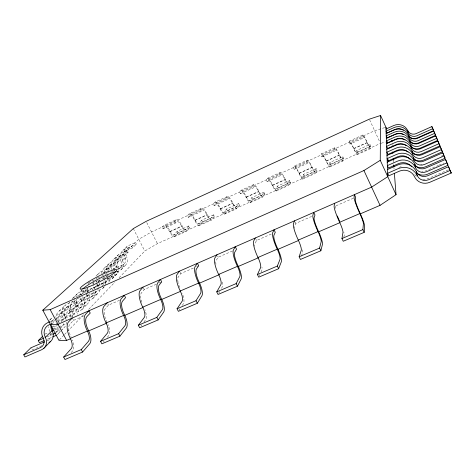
<?xml version="1.0" encoding="UTF-8"?>
<svg xmlns="http://www.w3.org/2000/svg" width="475" height="475" viewBox="0 0 475 475"><rect width="100%" height="100%" fill="white"/><g stroke="black" fill="none" stroke-linecap="round" stroke-linejoin="round"><path stroke-width="0.36" stroke-dasharray="2.38 1.78" d="M369.93 144.459L369.734 146.846A5.878 0.445 65.9 0 1 367.211 142.441A9.963 0.766 65.9 0 0 362.924 134.953L349.386 141.105A9.922 0.926 65.9 0 1 353.822 148.485A5.854 0.54 65.9 0 0 356.434 152.825L356.85 150.343L369.93 144.459L370.726 146.187L370.542 148.61A7.832 0.594 65.9 0 1 367.181 142.738A7.968 0.612 65.9 0 0 363.749 136.752L350.212 142.892L349.938 144.103L363.595 137.916L363.749 136.752M362.924 134.953L362.763 136.099L363.595 137.916M356.85 150.343L357.645 152.065L357.242 154.577A7.802 0.718 65.9 0 1 353.762 148.794A7.938 0.742 65.9 0 0 350.212 142.892M343.906 237.126L344.238 235.06A12.023 1.698 66.4 0 0 343.811 232.144M335.392 208.394L335.973 205.817L335.362 204.529M349.386 141.105L349.101 142.298L349.938 144.103M342.825 156.661L343.621 158.377L342.986 160.977A7.772 0.849 65.8 0 1 339.376 155.283A7.903 0.879 65.9 0 0 335.7 149.471L322.383 155.509L321.872 156.821L321.035 155.034L321.551 153.74L334.869 147.689A9.88 1.098 65.9 0 1 339.465 154.963A5.831 0.635 65.8 0 0 342.172 159.238L342.825 156.661L329.959 162.456L329.086 165.122A5.807 0.724 65.8 0 1 326.295 160.906A9.844 1.253 65.8 0 0 321.551 153.74M321.872 156.821L335.303 150.735L335.7 149.471M301.488 256.15L302.539 252.848A11.875 2.268 66.6 0 0 302.373 249.868M329.959 162.456L330.754 164.16L329.899 166.856A7.742 0.968 65.8 0 1 326.177 161.239A7.873 1.003 65.8 0 0 322.383 155.509M334.869 147.689L334.465 148.942L335.303 150.735M316.956 170.365L315.869 173.155A7.707 1.098 65.8 0 1 312.027 167.622A7.837 1.134 65.8 0 0 308.109 161.981L295.017 167.918L294.268 169.326L293.431 167.556L294.179 166.167L307.277 160.217A9.797 1.419 65.8 0 1 312.176 167.277A5.783 0.819 65.8 0 0 315.056 171.428L316.154 168.667L316.956 170.365L304.291 176.059L302.997 178.933A7.677 1.211 65.8 0 1 299.042 173.482A7.808 1.253 65.8 0 0 295.017 167.918M311.665 216.428L295.783 223.363L294.696 226.13A11.572 2.155 66.5 0 0 294.696 228.291M259.297 275.904L259.867 274.639M261.007 272.11L261.862 270.21A11.727 2.814 66.7 0 0 261.951 267.152M316.154 168.667L303.489 174.373L302.183 177.217A5.759 0.908 65.8 0 1 299.22 173.126A9.761 1.568 65.8 0 0 294.179 166.167M294.268 169.326L307.473 163.341L308.109 161.981M307.277 160.217L306.636 161.565L307.473 163.341M290.706 182.168L289.192 185.131A7.648 1.336 65.8 0 1 285.119 179.758A7.778 1.377 65.8 0 0 280.974 174.283L268.09 180.126L267.122 181.628L266.279 179.877L267.253 178.392L280.137 172.544A9.72 1.728 65.8 0 1 285.327 179.39A5.736 1.003 65.8 0 0 288.378 183.421L289.904 180.488L290.706 182.168L278.237 187.773L276.521 190.819A7.618 1.449 65.8 0 1 272.347 185.523A7.742 1.496 65.8 0 0 268.09 180.126M271.267 234.062L256.542 240.487L254.98 243.438A11.43 2.678 66.6 0 0 254.849 246.305M218.732 293.241L219.765 291.413M221.487 288.361L222.175 287.143A11.584 3.337 66.9 0 0 222.116 281.699M289.904 180.488L277.436 186.105L275.708 189.121A5.712 1.087 65.8 0 1 272.573 185.143A9.684 1.87 65.8 0 0 267.253 178.392M267.122 181.628L280.108 175.738L280.974 174.283M280.137 172.544L279.27 173.981L280.108 175.738M264.866 193.788L262.936 196.917A7.582 1.568 65.7 0 1 258.649 191.704A7.713 1.621 65.8 0 0 254.273 186.39L241.597 192.138L240.415 193.723L239.566 191.995L240.76 190.422L253.436 184.662A9.642 2.025 65.8 0 1 258.905 191.312A5.688 1.176 65.7 0 0 262.123 195.231L264.064 192.126L264.866 193.788L252.593 199.304L250.467 202.516A7.558 1.674 65.7 0 1 246.08 197.374A7.683 1.734 65.7 0 0 241.597 192.138M232.459 251.002L218.227 257.212L216.208 260.336A11.293 3.171 66.8 0 0 216.214 265.531M179.146 310.145L179.93 308.97M182.263 305.437L183.433 303.673A11.448 3.83 67 0 0 182.347 293.479M264.064 192.126L251.792 197.648L249.654 200.836A5.664 1.253 65.7 0 1 246.359 196.977A9.601 2.161 65.7 0 0 240.76 190.422M240.415 193.723L253.193 187.934L254.273 186.39M239.43 205.224L237.096 208.519A7.523 1.787 65.7 0 1 232.596 203.454A7.653 1.853 65.7 0 0 228.006 198.301L215.531 203.953L214.136 205.627L213.293 203.917L214.694 202.255L227.169 196.591A9.565 2.31 65.7 0 1 232.904 203.045A5.641 1.342 65.7 0 0 236.277 206.845L238.628 203.579L239.43 205.224L227.347 210.657L224.823 214.029A7.499 1.894 65.7 0 1 220.222 209.036A7.624 1.959 65.7 0 0 215.531 203.953M253.436 184.662L252.35 186.194L253.193 187.934M193.378 268.06L180.797 273.553L178.345 276.836A11.162 3.646 66.9 0 0 178.042 282.103M140.933 326.07L141.782 324.93M143.913 322.086L145.617 319.812A11.311 4.299 67.2 0 0 144.928 309.569M238.628 203.579L226.545 209.018L224.004 212.367A5.623 1.419 65.7 0 1 220.554 208.62A9.524 2.446 65.7 0 0 214.694 202.255M214.385 216.487L211.666 219.937A7.463 2.007 65.7 0 1 206.958 215.027A7.588 2.072 65.7 0 0 202.16 210.015L189.881 215.585L188.284 217.342L187.435 215.644L189.044 213.898L201.317 208.329A9.488 2.589 65.7 0 1 207.314 214.593A5.599 1.502 65.7 0 0 210.841 218.28L213.584 214.854L214.385 216.487L202.493 221.837L199.583 225.364A7.44 2.108 65.6 0 1 194.78 220.519A7.558 2.179 65.7 0 0 189.881 215.585M214.136 205.627L226.712 199.933L228.006 198.301M227.169 196.591L225.862 198.212L226.712 199.933M103.229 342.184L104.138 341.08M107.32 337.226L108.68 335.57A11.174 4.744 67.4 0 0 108.128 324.615M156.317 284.234L144.228 289.512L141.36 292.956A11.032 4.091 67.1 0 0 142.262 303.596M213.584 214.854L201.685 220.21L198.764 223.713A5.575 1.579 65.7 0 1 195.16 220.079A9.453 2.725 65.7 0 0 189.044 213.898M189.727 227.572L186.622 231.177A7.41 2.215 65.6 0 1 181.717 226.409A7.529 2.292 65.7 0 0 176.718 221.552L164.635 227.026L162.842 228.867L161.993 227.192L163.798 225.364L175.881 219.877A9.411 2.862 65.7 0 1 182.127 225.958A5.557 1.662 65.6 0 0 185.802 229.538L188.919 225.958L189.727 227.572L178.012 232.845L174.729 236.52A7.38 2.316 65.6 0 1 169.729 231.818A7.499 2.393 65.6 0 0 164.635 227.026M188.284 217.342L200.658 211.737L202.16 210.015M201.317 208.329L199.809 210.033L200.658 211.737M71.173 352.569L72.604 350.966A11.05 5.166 67.6 0 0 72.42 339.981M188.919 225.958L177.205 231.236L173.909 234.888A5.534 1.734 65.6 0 1 170.163 231.355A9.375 2.987 65.6 0 0 163.798 225.364M119.647 300.242L108.484 305.116L105.224 308.702A10.907 4.518 67.2 0 0 106.934 321.997M162.842 228.867L175.014 223.351L176.718 221.552M175.881 219.877L174.171 221.665L175.014 223.351M59.446 339.803L64.072 334.994M64.588 334.459L84.123 314.135M88.748 309.32L114.962 282.049M119.077 277.768L144.78 251.032L157.433 243.622L380.451 143.45M83.558 316L73.542 320.37L69.908 324.093A10.783 4.928 67.4 0 0 71.238 337.392M60.539 331.33L57.428 334.501A9.714 8.675 41.6 0 0 59.897 330.737M61.055 330.802L63.65 328.166M81.86 309.641L87.186 304.214M92.744 298.567L97.696 293.526M102.861 288.266L104.399 286.704M112.296 278.671L116.607 274.283M121.113 269.699L125.151 265.59M47.72 340.848L48.765 339.791M62.071 326.39L55.812 332.696A7.285 6.508 41.6 0 0 57.327 325.179M70.983 317.419L74.355 314.022M80.37 307.966L85.732 302.569M91.313 296.952L96.294 291.935M102 286.188L106.127 282.037M110.972 277.157L113.377 274.734M119.831 268.238L123.886 264.153M61.162 321.676L65.307 317.573A9.571 8.627 41.3 0 1 68.893 305.71L76.956 302.147L75.846 300.052L67.788 303.62A11.964 10.788 41.3 0 0 63.306 318.452L59.137 322.561M72.657 317.413A9.328 8.39 41.8 0 0 71.761 311.19L77.502 305.508A9.197 8.342 41.4 0 1 76.623 299.375M65.033 317.348L80.043 310.763A8.977 8.123 41.9 0 0 83.475 299.6L88.795 294.34A8.817 7.998 42 0 1 85.405 305.324L70.632 311.82L65.033 317.348L64 315.406L69.617 309.908L84.39 303.4A6.614 5.997 42 0 0 86.931 295.165A11.073 10.094 41.6 0 1 86.117 293.2M106.471 276.848L108.009 275.328M121.309 255.253A7.968 7.368 42.1 0 0 118.138 265.311L113.84 269.562A8.063 7.404 42.4 0 1 114.552 271.504M116.874 271.878L119.516 270.697A7.796 7.19 42.6 0 0 122.627 260.864L126.653 256.886A7.707 7.155 42.2 0 1 129.746 247.125L136.367 244.138L135.494 242.428L128.873 245.427A9.637 8.942 42.2 0 0 125.008 257.622A5.759 5.32 42.6 0 1 122.704 264.896L113.578 268.975A8.099 7.469 42 0 1 117.046 259.356L123.969 256.239L128.125 252.183L127.223 250.42L120.401 253.496A9.957 9.209 42.1 0 0 116.44 266.065L112.599 269.853M43.225 338.247L44.27 337.22M70.365 317.122A7 6.294 41.8 0 0 69.801 312.051L75.573 306.357A11.501 10.432 41.4 0 1 74.474 298.692M64 315.406L79.01 308.809A6.733 6.092 41.9 0 0 81.581 300.438L86.931 295.165M96.692 282.874A10.676 9.779 41.7 0 0 97.47 284.768L92.5 289.673A10.86 9.927 41.7 0 1 91.527 287.078M103.687 278.647L105.741 276.616M117.307 269.58L118.631 268.987A5.848 5.391 42.6 0 0 120.965 261.612L125.008 257.622M52.707 329.525L56.733 325.547M98.206 287.886A6.377 5.813 42.1 0 1 94.994 292.743L80.702 299.072L75.478 304.178L76.469 306.054L81.67 300.913L95.968 294.601A8.502 7.748 42.1 0 0 100.255 288.123M86.468 294.34L87.103 295.551L89.532 293.152M96.413 284.584L97.025 285.754L99.542 283.266M51.627 327.512L53.651 325.535M86.64 293.259L91.022 288.972L104.868 282.821A6.157 5.641 42.3 0 0 107.95 278.617M98.634 281.527L100.653 279.543L105.355 277.453M105.408 274.894L107.302 273.042M57.582 321.064L64.131 314.67L62.973 312.485L54.607 316.172M58.811 323.166A9.761 8.77 41.2 0 1 62.724 311.653L70.923 308.037L76.956 302.147M87.263 292.083L88.778 290.605L87.721 288.58L79.942 292.042A11.501 10.432 41.4 0 0 74.652 298.027M98.177 281.432L99.72 279.918L95.338 281.871M103.805 272.751A8.384 7.701 41.8 0 1 107.718 268.339L114.861 265.133L119.314 260.781L118.376 258.964L111.34 262.129A10.302 9.488 41.9 0 0 106.157 271.344M122.627 260.864A7.832 7.256 42.2 0 1 125.762 250.966L132.472 247.938L136.367 244.138M50.481 324.556L54.732 320.447M55.266 319.93L78.138 297.837M81.326 294.755L87.721 288.58M92.5 283.967L94.092 282.423M104.09 272.763L138.771 239.263L151.507 231.948L374.627 130.72L385.92 127.247M50.659 322.578L53.77 319.592A9.975 8.936 41.1 0 0 51.241 323.475M60.758 312.877L66.969 306.915M78.096 296.222L79.141 295.218M95.932 279.086L97.411 277.667M106.002 269.414L110.592 265.008M115.383 260.401L119.67 256.286M124.153 251.982L128.161 248.134M49.501 320.209L52.113 317.728M59.137 311.054L65.378 305.128M77.615 293.497L71.856 298.971A11.721 10.598 41.4 0 1 74.219 297.493L82.133 293.978M87.875 283.753L88.938 282.738M95.98 276.046L99.447 272.751M104.619 267.841L109.232 263.459M114.048 258.881L118.358 254.79M122.859 250.509L126.89 246.679M170.163 231.355L182.127 225.958M195.16 220.079L207.314 214.593M220.554 208.62L232.904 203.045M246.359 196.977L258.905 191.312M272.573 185.143L285.327 179.39M299.22 173.126L312.176 167.277M326.295 160.906L339.465 154.963M353.822 148.485L367.211 142.441M169.729 231.818L181.717 226.409M194.78 220.519L206.958 215.027M220.222 209.036L232.596 203.454M246.08 197.374L258.649 191.704M272.347 185.523L285.119 179.758M299.042 173.482L312.027 167.622M326.177 161.239L339.376 155.283M353.762 148.794L367.181 142.738M128.125 252.183L116.126 257.569A10.117 9.34 42 0 0 111.839 269.747M330.754 164.16L343.621 158.377M357.645 152.065L370.726 146.187M173.5 235.083L185.41 229.728M198.39 223.891L210.49 218.453M223.672 212.521L235.962 206.999M249.357 200.978L261.844 195.362M275.452 189.246L288.141 183.54M301.969 177.323L314.866 171.523M328.92 165.205L342.024 159.315M356.309 152.891L369.633 146.906M119.314 260.781L112.278 263.946A8.241 7.588 41.9 0 0 108.3 272.341M174.183 236.782L186.105 231.432M199.084 225.601L211.191 220.168M224.384 214.243L236.681 208.727M250.076 202.706L262.568 197.101M276.183 190.986L288.877 185.286M302.717 179.075L315.614 173.286M329.674 166.974L342.79 161.084M357.081 154.672L370.405 148.687M102.606 273.262L105.907 271.783M106.566 271.486L109.873 270.008L108.894 268.126L101.626 271.379A10.676 9.779 41.7 0 0 97.132 275.785M97.702 277.976L105.088 274.681M110.538 272.401L114.451 270.655M117.711 269.2L123.571 266.582A7.677 7.095 42.6 0 0 126.653 256.886M113.341 271.35L114.665 270.756M94.317 279.929L91.188 281.325A11.073 10.094 41.6 0 0 87.994 283.664M106.293 276.592L108.276 275.708M106.928 278.884L114.986 275.298A7.932 7.297 42.5 0 0 118.138 265.311M107.136 279.086L109.731 277.928A6.044 5.552 42.4 0 0 111.934 276.076M97.025 285.754L110.651 279.698A8.063 7.404 42.4 0 0 114.754 273.517M88.778 290.605L80.999 294.055A9.197 8.342 41.4 0 0 78.126 296.263M77.942 298.371L82.555 296.329M87.103 295.551L101.163 289.328A8.348 7.63 42.2 0 0 104.191 286.781M75.478 304.178L89.995 297.772A6.49 5.902 42.1 0 0 93.189 291.757M76.469 306.054L90.986 299.654A8.651 7.867 42.1 0 0 95.113 290.932M55.771 318.345L64.131 314.67M50.498 321.433L53.77 319.996M51.686 323.653L55.617 321.931M57.695 321.581L72.972 314.883A6.87 6.193 41.8 0 0 75.573 306.357M441.144 156.233L443.122 155.367M52.98 326.919L56.359 325.446M54.061 328.932L58.11 327.162M58.787 326.871L66.221 323.629M159.006 283.064L161.696 281.889M196.686 266.618L198.675 265.751M335.973 205.817L353.602 198.123M44.816 334.18L48.112 332.743M54.708 329.864L58.663 328.142M49.875 334.507L52.511 333.361M55.807 331.924L59.767 330.202M438.585 165.318L426.568 170.549A10.883 10.468 -16.1 0 1 421.723 171.481M439.25 165.027L443.923 162.996M46.978 336.805L52.345 334.471M47.435 339.192L51.46 337.446M41.871 345.693L32.027 349.95L30.869 347.825M448.317 169.812L428.688 178.303A11.394 10.943 -14.7 0 1 422.875 179.223M381.164 143.248L385.427 142.031M56.394 318.844L57.285 320.512M70.923 308.037L69.795 305.9L61.59 309.522A12.202 10.967 41.2 0 0 55.712 317.247M69.617 309.908L70.632 311.82M72.924 319.206L73.542 320.37M80.702 299.072L81.67 300.913M80.768 289.596L81.653 291.276M107.867 303.935L108.484 305.116M114.861 265.133L113.905 263.287L106.756 266.493A10.48 9.625 41.8 0 0 101.496 273.903M117.361 271.195L117.937 272.312M123.049 254.452L123.969 256.239M132.472 247.938L131.587 246.204L124.872 249.238A9.785 9.067 42.2 0 0 120.965 261.612M143.302 287.719L144.228 289.512M133.315 228.582L144.78 251.032M146.763 222.597L157.433 243.622M180.179 272.335L180.797 273.553M177.205 231.236L178.012 232.845M201.685 220.21L202.493 221.837M217.615 255.983L218.227 257.212M226.545 209.018L227.347 210.657M255.93 239.24L256.542 240.487M251.792 197.648L252.593 199.304M295.171 222.092L295.783 223.363M277.436 186.105L278.237 187.773M303.489 174.373L304.291 176.059M369.633 119.801L379.531 141.437M392.16 144.62L392.332 146.828M393.359 160.081L393.698 164.498M393.929 167.443L394.042 168.916M115.722 271.86A20.591 2.802 -27.5 0 1 101.953 283.486A20.591 2.802 -27.5 0 1 81.843 289.809A11.275 10.254 41.5 0 0 80.257 294.963M416.302 176.338A11.394 10.943 -14.7 0 1 413.784 172.876M398.923 167.467A11.269 10.866 -10.5 0 1 401.749 166.63M422.032 164.225A10.414 10.028 -17.5 0 1 420.678 164.356M179.651 287.434A11.162 3.646 66.9 0 1 178.172 282.726M66.441 322.192A9.524 8.538 41.7 0 1 61.744 329.341M65.307 317.573A9.524 8.538 41.7 0 1 66.173 319.847M63.893 323.617A7.143 6.401 41.7 0 1 60.64 327.275M63.306 318.452A7.143 6.401 41.7 0 1 63.959 320.15M57.053 324.615A12.202 10.967 41.2 0 1 56.293 322.905M50.012 331.556A12.463 11.168 41.1 0 1 48.557 326.77M50.184 319.918A12.463 11.168 41.1 0 1 53.301 316.867M50.7 333.325A7.44 6.626 41.5 0 1 47.28 340.706M116.44 266.065A5.949 5.474 42.5 0 1 117.117 268.987M77.502 305.508A9.156 8.259 41.8 0 1 77.306 314.123M71.761 311.19A9.375 8.479 41.4 0 1 74.801 299.784M69.801 312.051A11.721 10.598 41.4 0 1 69.35 302.266M85.933 292.523A11.073 10.094 41.6 0 1 85.637 289.78M87.851 291.496A8.859 8.075 41.6 0 1 87.928 288.592M83.475 299.6A9.019 8.2 41.5 0 1 82.466 296.335M82.769 293.051A9.019 8.2 41.5 0 1 85.102 289.495M81.581 300.438A11.275 10.254 41.5 0 1 80.56 297.754M100.035 286.009A8.502 7.748 42.1 0 0 99.275 283.967L94.335 288.859A8.687 7.944 41.7 0 1 93.326 284.626M96.514 282.221A10.676 9.779 41.7 0 1 96.294 280.897M98.509 281.93A8.538 7.826 41.7 0 1 98.301 280.511M97.47 284.768A6.377 5.813 42.1 0 1 98.2 287.357M93.379 283.913A8.687 7.944 41.7 0 1 93.67 282.53M109.761 276.29A8.206 7.517 42.3 0 1 108.787 282.108M104.429 278.873A8.348 7.63 42.2 0 1 105.052 284.97M104.126 278.219A8.384 7.701 41.8 0 1 103.681 276.866M103.312 281.681A6.258 5.724 42.2 0 1 102.481 285.594"/><path stroke-width="0.71" d="M360.293 213.863L380.053 205.348L396.037 194.685L380.255 160.301L380.57 115.484L369.336 119.16L146.128 221.35L133.315 228.582L42.797 310.205L58.93 340.338L66.631 340.421L70.716 338.663M364.194 232.346L364.652 226.349A12.095 1.413 66.3 0 0 359.925 212.883A11.78 1.342 66.3 0 1 355.3 199.714L355.633 197.232L354.421 194.637L354.077 197.089A14.725 1.674 66.3 0 0 359.854 213.566A9.072 1.057 66.3 0 1 363.399 223.672L362.912 229.603L364.194 232.346L343.235 241.252L341.952 238.533L342.986 232.406A9.019 1.271 66.4 0 0 339.631 222.282A14.642 2.013 66.3 0 1 334.162 205.788L334.756 203.241M320.868 250.764L322.442 244.358A11.946 2.001 66.5 0 0 318.238 230.862A11.638 1.9 66.4 0 1 314.123 217.663L314.973 214.985L313.755 212.426L312.894 215.074A14.547 2.375 66.4 0 0 318.036 231.592A8.96 1.496 66.5 0 1 321.189 241.722L319.58 248.063L320.868 250.764L300.443 259.445L299.149 256.761L301.281 250.236A8.906 1.704 66.6 0 0 298.306 240.095A14.464 2.696 66.5 0 1 293.461 223.559L294.559 220.822M278.641 268.707L281.283 261.921A11.798 2.559 66.6 0 0 277.572 248.401A11.495 2.434 66.6 0 1 273.944 235.172L275.28 232.311L274.057 229.793L272.709 232.625A14.369 3.04 66.6 0 0 277.24 249.179A8.847 1.918 66.6 0 1 280.024 259.332L277.347 266.053L257.426 274.538L258.727 277.174L278.641 268.707L277.347 266.053M257.426 274.538L260.603 267.633A8.793 2.114 66.7 0 0 257.996 257.48A14.292 3.349 66.6 0 1 253.739 240.908L255.318 237.987M237.464 286.205L241.122 279.057A11.649 3.087 66.8 0 0 237.886 265.519A11.358 2.939 66.7 0 1 234.721 252.267L236.526 249.227L235.303 246.745L233.48 249.755A14.203 3.675 66.7 0 0 237.435 266.338A8.74 2.316 66.8 0 1 239.857 276.503L236.17 283.593L216.748 291.864L218.049 294.458L237.464 286.205L236.17 283.593M216.748 291.864L220.911 284.608A8.687 2.5 66.9 0 0 218.648 274.437A14.119 3.966 66.8 0 1 214.967 257.842L216.998 254.748M197.309 303.27L201.934 295.783A11.513 3.592 67 0 0 199.15 282.227A11.228 3.42 66.8 0 1 196.424 268.957L198.675 265.751L197.446 263.304L195.183 266.481A14.03 4.275 66.8 0 0 198.586 283.088A8.633 2.696 67 0 1 200.664 293.265L196.009 300.699L177.062 308.768L178.368 311.321L197.309 303.27L196.009 300.699M177.062 308.768L182.168 301.18A8.586 2.868 67 0 0 180.245 290.997A13.953 4.554 66.9 0 1 177.098 274.378L179.568 271.124M158.139 319.918L163.679 312.105A11.376 4.073 67.1 0 0 161.328 298.538A11.097 3.877 67 0 1 159.024 285.255L161.696 281.889L160.467 279.484L157.777 282.821A13.87 4.851 67 0 0 160.651 299.446A8.532 3.058 67.1 0 1 162.408 309.629L156.833 317.383L138.35 325.262L139.65 327.774L158.139 319.918L156.833 317.383M138.35 325.262L144.347 317.353A8.485 3.224 67.2 0 0 142.738 307.165A13.793 5.118 67.1 0 1 140.113 290.534L142.993 287.126M119.908 336.169L126.32 328.047A11.24 4.53 67.3 0 0 124.385 314.474A10.967 4.317 67.1 0 1 122.485 301.18L125.554 297.665L124.325 295.29L121.238 298.781A13.71 5.397 67.1 0 0 123.601 315.418A8.431 3.396 67.3 0 1 125.05 325.607L118.602 333.67L100.558 341.359L101.864 343.835L119.908 336.169L118.602 333.67M100.558 341.359L107.409 333.147A8.384 3.557 67.4 0 0 106.103 322.958A13.633 5.652 67.2 0 1 103.978 306.316L107.249 302.759M82.591 352.028L89.834 343.615A11.109 4.964 67.5 0 0 88.291 330.042A10.842 4.732 67.3 0 1 86.777 316.742L90.232 313.084L89.003 310.739L85.53 314.373A13.555 5.92 67.3 0 0 87.406 331.016A8.33 3.723 67.5 0 1 88.558 341.21L81.284 349.564L63.668 357.069L64.974 359.516L82.591 352.028L81.284 349.564M63.668 357.069L71.327 348.579A8.283 3.871 67.6 0 0 70.312 338.39A13.478 6.157 67.4 0 1 68.655 321.741L72.307 318.042M43.652 348.513L50.415 341.638M44.656 341.846L30.869 347.825L23.75 354.789L24.932 356.957L41.634 349.754A10.123 8.983 41.5 0 0 45.333 337.333L52.084 330.653A9.975 8.936 41.1 0 1 50.979 324.639M44.08 340.646L39.383 342.683L38.255 340.599L42.797 336.152M42.797 310.205L50.184 309.635L363.939 170.531L380.255 160.301M385.991 129.034L393.733 125.531A10.634 10.331 -20.8 0 1 407.734 130.583A6.436 6.228 -23.6 0 0 416.147 133.618L431.876 126.582L432.725 128.482M386.157 133.552L394.185 129.93A11.02 10.693 -19.5 0 1 408.696 135.173A6.674 6.448 -22.5 0 0 417.424 138.326L433.734 131.053L434.613 133.018M386.341 138.415L394.672 134.662A11.43 11.091 -18 0 1 409.735 140.113A6.923 6.686 -21.3 0 0 418.79 143.385L435.729 135.862L436.644 137.904M412.163 147.808A9.405 9.078 -20.7 0 0 420.417 148.022L437.677 140.386L436.745 138.308L419.484 145.962A7.054 6.81 -20.7 0 1 410.263 142.625A11.643 11.287 -17.3 0 0 394.921 137.073L386.43 140.885L387.368 142.939L395.859 139.133A9.316 9.031 -17.3 0 1 405.11 139.959M386.537 143.658L395.2 139.775A11.881 11.513 -16.6 0 1 410.857 145.439A7.196 6.947 -20 0 0 420.268 148.847L437.891 141.057L438.835 143.177M386.751 149.328L395.764 145.303A12.362 11.97 -15.1 0 1 412.068 151.21A7.493 7.22 -18.8 0 0 421.865 154.761L440.224 146.674L441.21 148.883M431.876 126.582L433.616 130.619L417.614 137.756A8.734 8.443 -23.1 0 1 409.468 137.299M386.977 155.479L396.382 151.299A12.884 12.463 -13.6 0 1 413.381 157.468A7.814 7.523 -17.4 0 0 423.605 161.179L442.759 152.784L443.787 155.076M433.734 131.053L435.569 135.322L418.962 142.702A9.055 8.746 -21.9 0 1 411.017 142.5M415.601 166.185A10.634 10.236 -16.8 0 0 425.541 166.79L445.105 158.252L444.054 155.907L424.49 164.463A7.98 7.677 -16.8 0 1 414.052 160.669A13.158 12.712 -12.8 0 0 396.696 154.369L387.095 158.626L388.158 160.948L397.759 156.691A10.521 10.171 -12.8 0 1 410.21 159.469M387.232 162.183L397.053 157.831A13.46 12.997 -12 0 1 414.812 164.291A8.164 7.849 -16.1 0 0 425.493 168.168L445.52 159.434L446.595 161.833M437.891 141.057L439.951 145.861L421.99 153.775A9.779 9.435 -19.4 0 1 412.33 152.897M387.505 169.51L397.789 164.979A14.084 13.579 -10.5 0 1 416.379 171.748A8.544 8.206 -14.7 0 0 427.565 175.815L448.548 166.719L449.665 169.225M49.839 321.723L47.874 322.584A12.724 11.358 41.1 0 0 43.225 338.247A7.594 6.739 41.5 0 1 40.458 347.563L23.75 354.789M440.224 146.674L442.421 151.792L423.688 160.01A10.189 9.821 -18.1 0 1 414.17 159.44M50.374 324.229L49.062 324.805A10.177 9.084 41.1 0 0 45.333 337.333M52.066 331.016L54.049 330.155M38.255 340.599L43.623 338.265M53.016 334.18L54.358 333.593A7.285 6.508 41.6 0 0 55.361 333.04M52.796 336.864L55.48 335.694A9.714 8.675 41.6 0 0 56.501 335.166M445.52 159.434L448.038 165.3L427.559 174.188A11.121 10.688 -15.5 0 1 416.575 173.155M451.25 173.031L429.774 182.293A11.655 11.18 -14.1 0 1 414.532 176.736A11.525 11.103 -9.7 0 0 399.327 171.196L388.805 175.809L387.647 173.28L398.163 168.655A14.404 13.876 -9.7 0 1 417.187 175.584A8.74 8.39 -14.1 0 0 428.628 179.752L450.104 170.466L451.25 173.031L448.548 166.719M70.312 338.39L87.406 331.016M106.103 322.958L123.601 315.418M142.738 307.165L160.651 299.446M180.245 290.997L198.586 283.088M218.648 274.437L237.435 266.338M257.996 257.48L277.24 249.179M298.306 240.095L318.036 231.592M339.631 222.282L359.854 213.566M88.433 331.027L106.827 323.101M124.545 315.465L142.939 307.533M161.34 299.606L180.417 291.383M199.494 283.165L219.254 274.645M238.331 266.428L258.774 257.616M277.851 249.393L298.288 240.582M318.731 231.776L339.857 222.674M299.149 256.761L319.58 248.063M341.952 238.533L362.912 229.603M50.481 324.556L58.015 324.294L371.616 187.114L387.772 176.676L385.92 127.247M50.184 309.635L66.631 340.421M51.627 327.512L52.707 329.525M363.939 170.531L380.053 205.348M380.57 115.484L386.804 129.194M439.951 145.861L438.983 143.699L421.022 151.632A7.339 7.077 -19.4 0 1 411.427 148.153A12.107 11.727 -15.9 0 0 395.467 142.375L386.638 146.324L387.612 148.461L396.441 144.519A9.684 9.381 -15.9 0 1 406.066 145.38M442.421 151.792L441.412 149.548L422.685 157.777A7.642 7.362 -18.1 0 1 412.686 154.149A12.605 12.202 -14.4 0 0 396.055 148.117L386.858 152.22L387.873 154.44L397.07 150.349A10.088 9.761 -14.4 0 1 408.114 152.071M448.038 165.3L446.939 162.848L426.467 171.754A8.342 8.016 -15.4 0 1 415.548 167.788A13.751 13.27 -11.3 0 0 397.397 161.185L387.357 165.621L388.467 168.037L398.507 163.614A11.002 10.616 -11.3 0 1 411.528 166.529M433.616 130.619L432.749 128.689L416.747 135.838A6.549 6.329 -23.1 0 1 408.191 132.745A10.812 10.503 -20.2 0 0 393.947 127.603L386.068 131.165L386.941 133.077L394.82 129.521A8.651 8.402 -20.2 0 1 403.406 130.275M435.569 135.322L434.673 133.321L418.065 140.713A6.792 6.561 -21.9 0 1 409.189 137.501A11.216 10.883 -18.8 0 0 394.416 132.163L386.246 135.844L387.149 137.827L395.319 134.152A8.972 8.704 -18.8 0 1 403.744 134.621M435.729 135.862L437.677 140.386M442.759 152.784L445.105 158.252M407.734 130.583L408.191 132.745M408.696 135.173L409.189 137.501M409.735 140.113L410.263 142.625M410.857 145.439L411.427 148.153M412.068 151.21L412.686 154.149M413.381 157.468L414.052 160.669M414.812 164.291L415.548 167.788M416.379 171.748L417.187 175.584M391.816 140.202L391.934 141.675M392.73 151.982L392.843 153.455M393.241 158.608L393.359 160.081M393.757 165.235L393.87 166.707M394.387 173.333L396.037 194.685M387.315 141.687L387.368 142.939M388.105 159.665L388.158 160.948M82.709 288.919A20.591 2.802 -27.5 0 1 98.681 278.867A20.591 2.802 -27.5 0 1 115.722 271.86M339.506 221.029A11.709 1.609 66.3 0 1 338.74 219.325M338.497 218.761A11.709 1.609 66.3 0 1 337.357 215.947M52.084 330.653A9.922 8.835 41.5 0 1 48.961 342.6M88.92 286.793A20.603 2.749 -27.4 0 0 116.785 270.079A20.603 2.749 -27.4 0 0 89.68 281.058A20.603 2.749 -27.4 0 0 88.92 286.793"/></g></svg>
